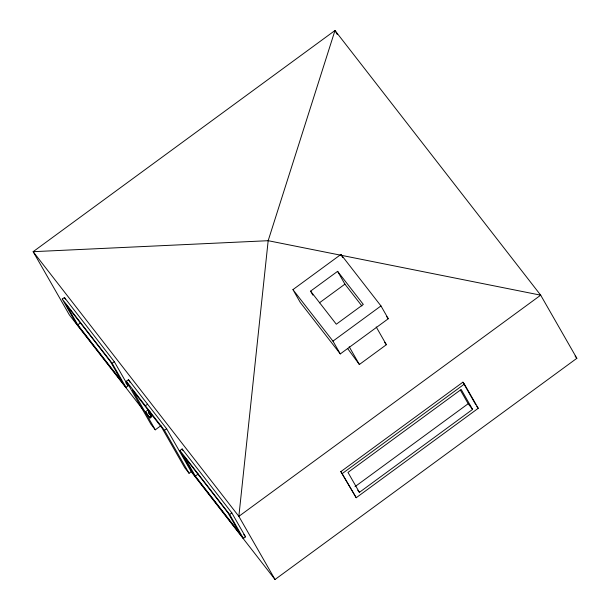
<?xml version="1.0" encoding="UTF-8"?>
<svg xmlns="http://www.w3.org/2000/svg" width="610" height="610" viewBox="0 0 610 610"><rect width="100%" height="100%" fill="white"/><g stroke="black" fill="none" stroke-linecap="round" stroke-linejoin="round"><path stroke-width="0.91" d="M62.243 299.06L64.401 297.482L114.314 361.7L128.115 385.794L125.957 387.373L76.044 323.155L62.243 299.06L112.156 363.278L125.957 387.373M77.767 324.833L66.353 304.901L110.425 361.6L121.84 381.532L77.767 324.833L80.65 322.721M112.156 363.278L114.314 361.7M161.048 425.597L155.291 429.814L150.937 424.217L126.331 381.258L128.496 379.672L166.621 428.731L191.227 471.698L275.019 579.5L576.854 358.314L540.689 295.171L334.981 30.5L33.146 251.686L69.311 314.829L143.785 410.66M292.93 289.62L340.937 254.439L380.968 305.938L388.296 318.74L340.288 353.914L300.265 302.415L292.93 289.62L332.961 341.12L340.288 353.914M145.401 405.787L147.559 404.201M149.679 411.117L148.321 412.116L151.745 416.737L150.014 418.002L145.416 411.864L148.291 409.752M310.589 291.13L337.597 271.343L363.308 304.428L336.308 324.215L310.589 291.13L312.884 295.133M151.745 416.737L148.802 412.955L150.159 411.956M150.014 418.002L149.534 417.164L151.265 415.898M319.419 302.827L344.924 284.146L337.597 271.343M191.227 471.698L189.07 473.276L164.464 430.317L166.621 428.731M179.958 450.538L182.115 448.952L231.823 512.903L245.54 536.853L243.375 538.432L193.675 474.481L179.958 450.538L229.665 514.489L243.375 538.432M332.961 341.12L380.968 305.938M195.337 476.097L183.923 456.173L227.995 512.873L239.41 532.804L195.337 476.097L198.219 473.993M347.555 348.447L359.374 364.498L386.374 344.711L376.195 326.922M229.665 514.489L231.823 512.903M340.868 471.614L462.899 382.188L464.362 384.087L478.24 408.311L356.209 497.729L340.868 471.614L356.209 497.729M342.34 473.505L464.362 384.087M354.989 486.666L468.175 403.721L460.413 390.171M359.404 492.346L472.59 409.401L461.175 389.47L347.99 472.414L359.404 492.346L357.742 490.211M575.1 356.065L576.854 358.314M476.768 406.412L478.24 408.311M468.175 403.721L472.59 409.401M386.557 316.498L388.296 318.74M344.924 284.146L361.875 305.945M126.331 381.258L164.464 430.317M125.79 382.805L128.115 385.794M243.787 534.596L245.54 536.853M145.416 411.864L149.534 417.164M189.07 473.276L184.716 467.679L161.894 427.816L132.462 389.958L155.291 429.814M384.689 342.416L386.374 344.711M337.33 34.602L334.981 30.5L268.171 240.698L238.853 516.35L275.019 579.5M462.899 382.188L475.846 404.804M340.937 254.439L342.774 257.641M349.187 346.716L359.374 364.498M182.115 448.952L183.061 450.607M148.321 412.116L148.802 412.955M128.496 379.672L129.915 382.15M64.401 297.482L65.323 299.083M540.689 295.171L238.853 516.35L33.146 251.686L268.171 240.698L540.689 295.171"/></g></svg>
